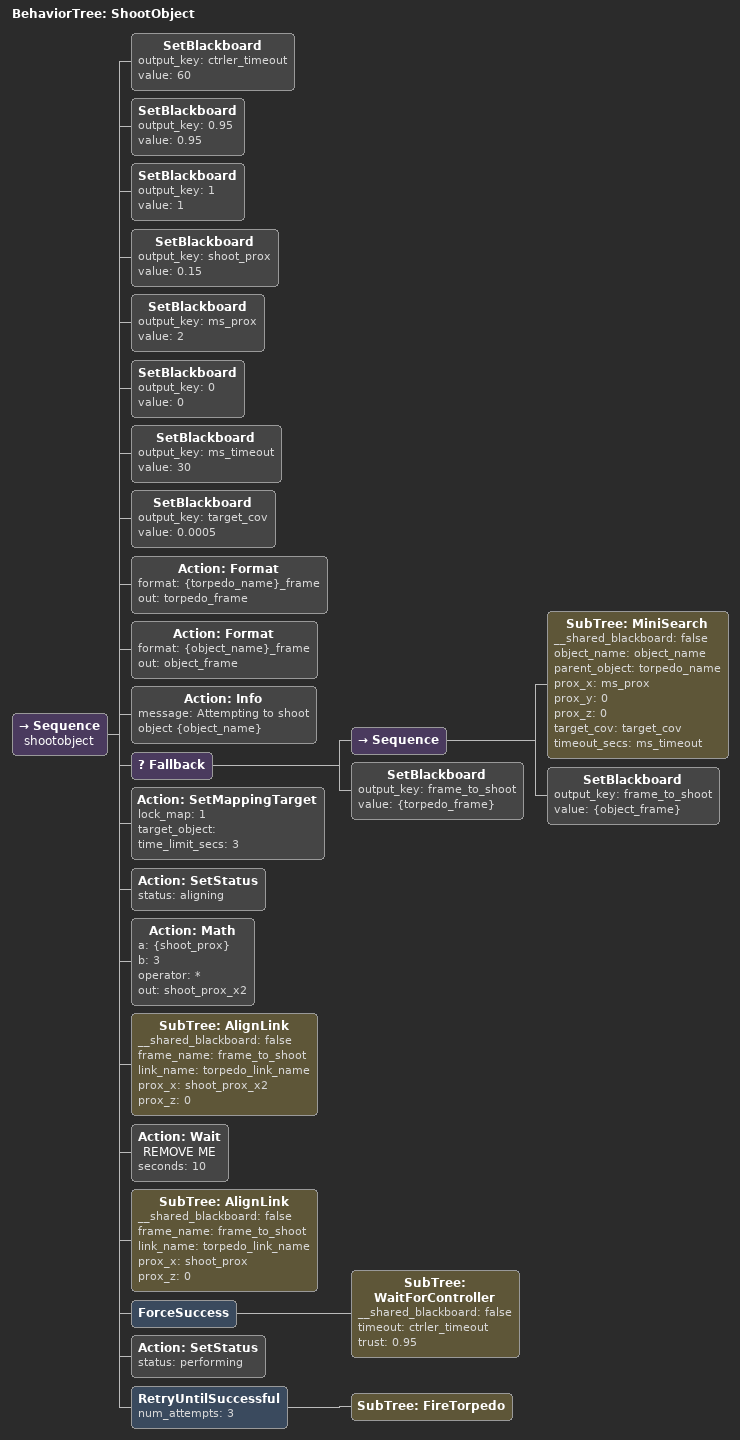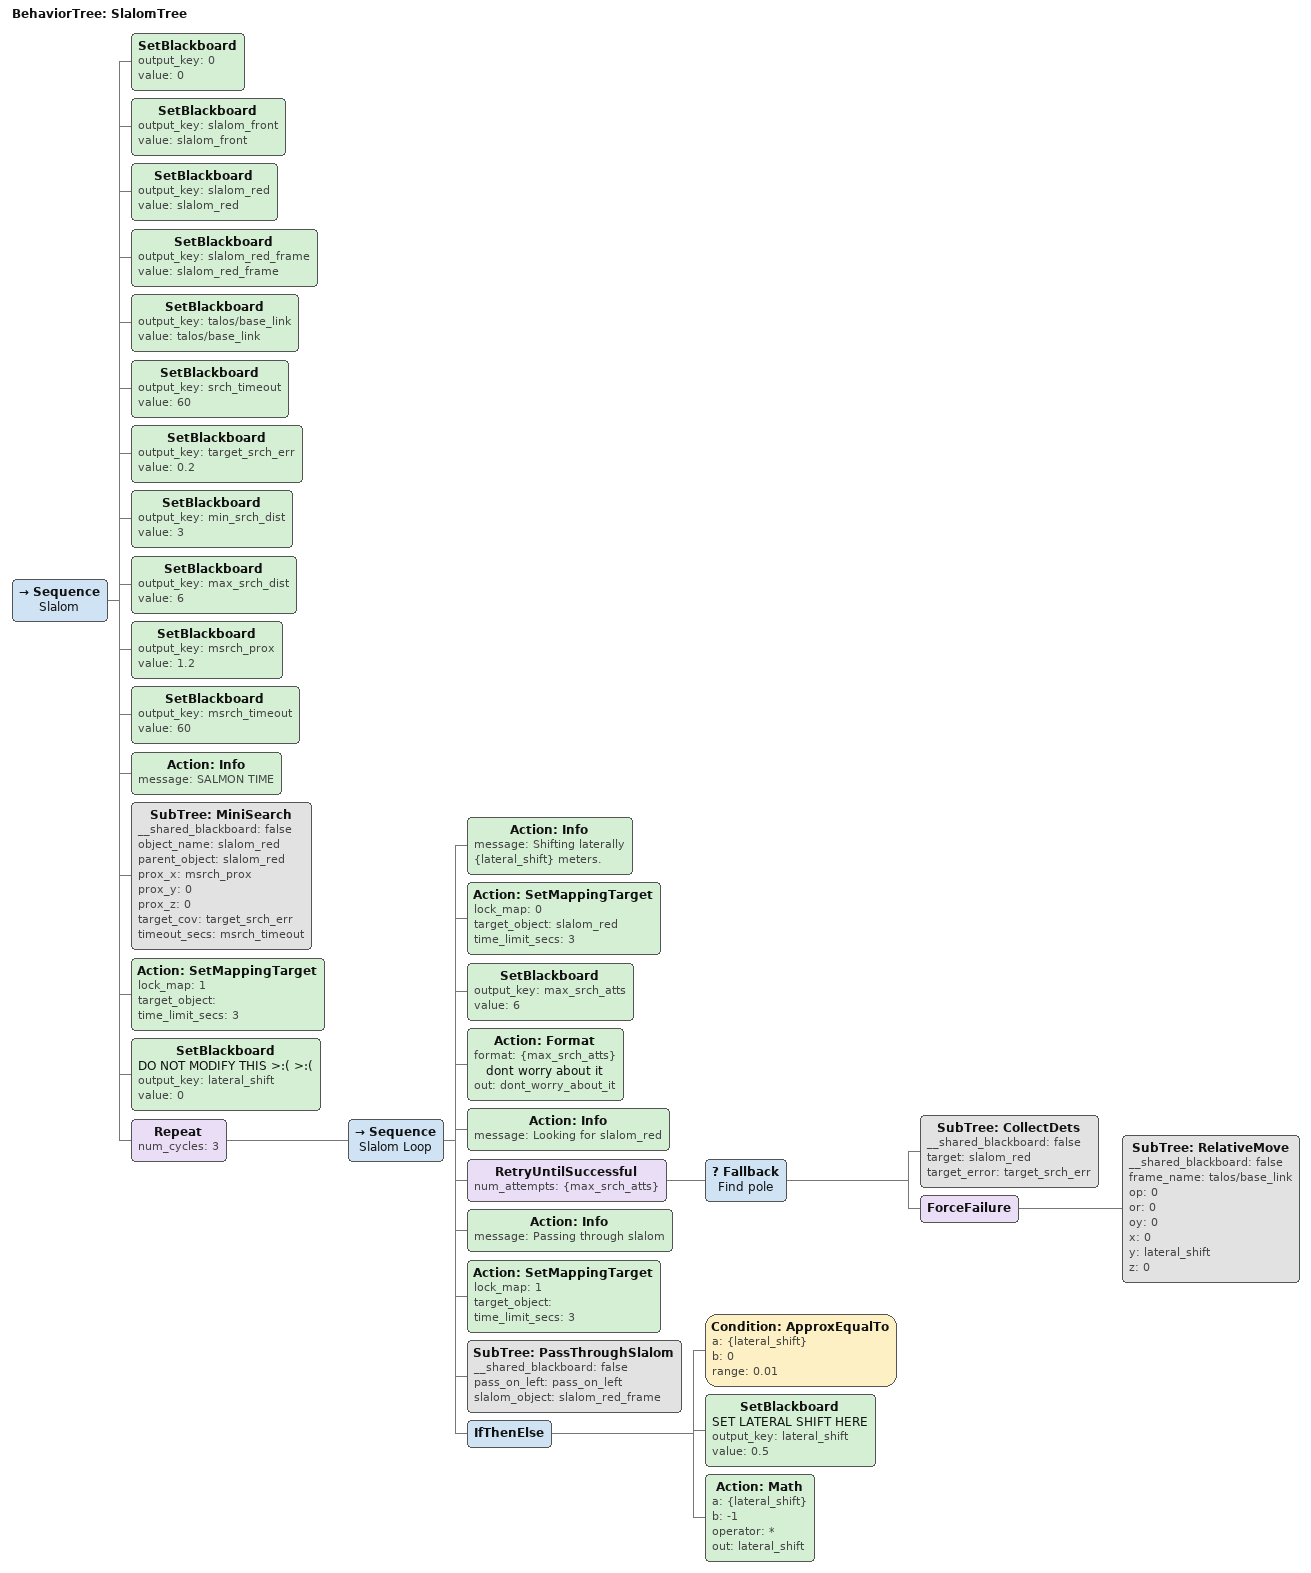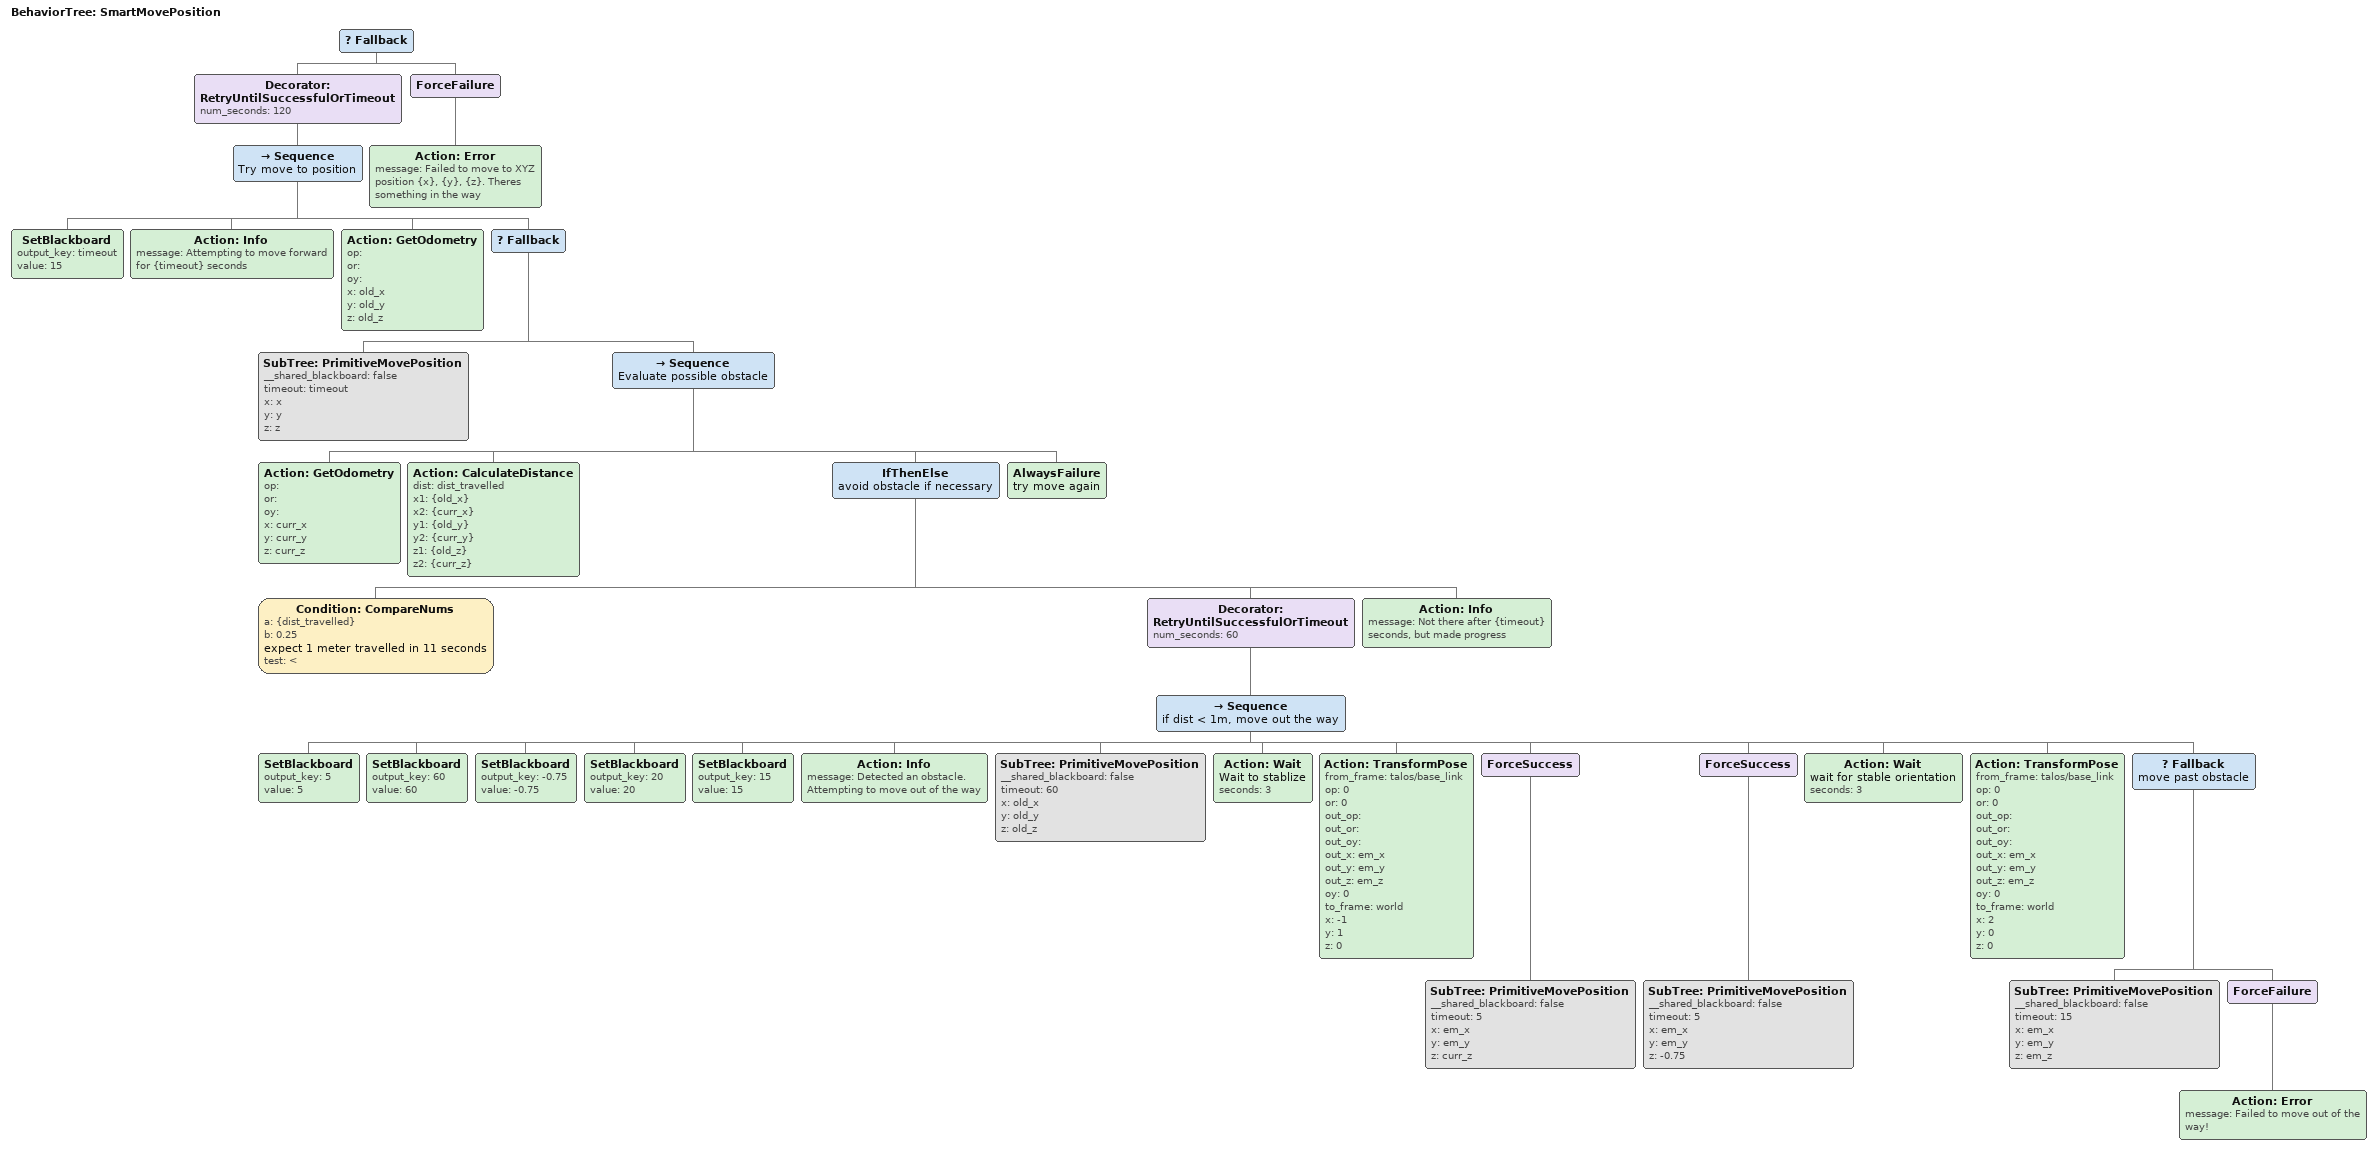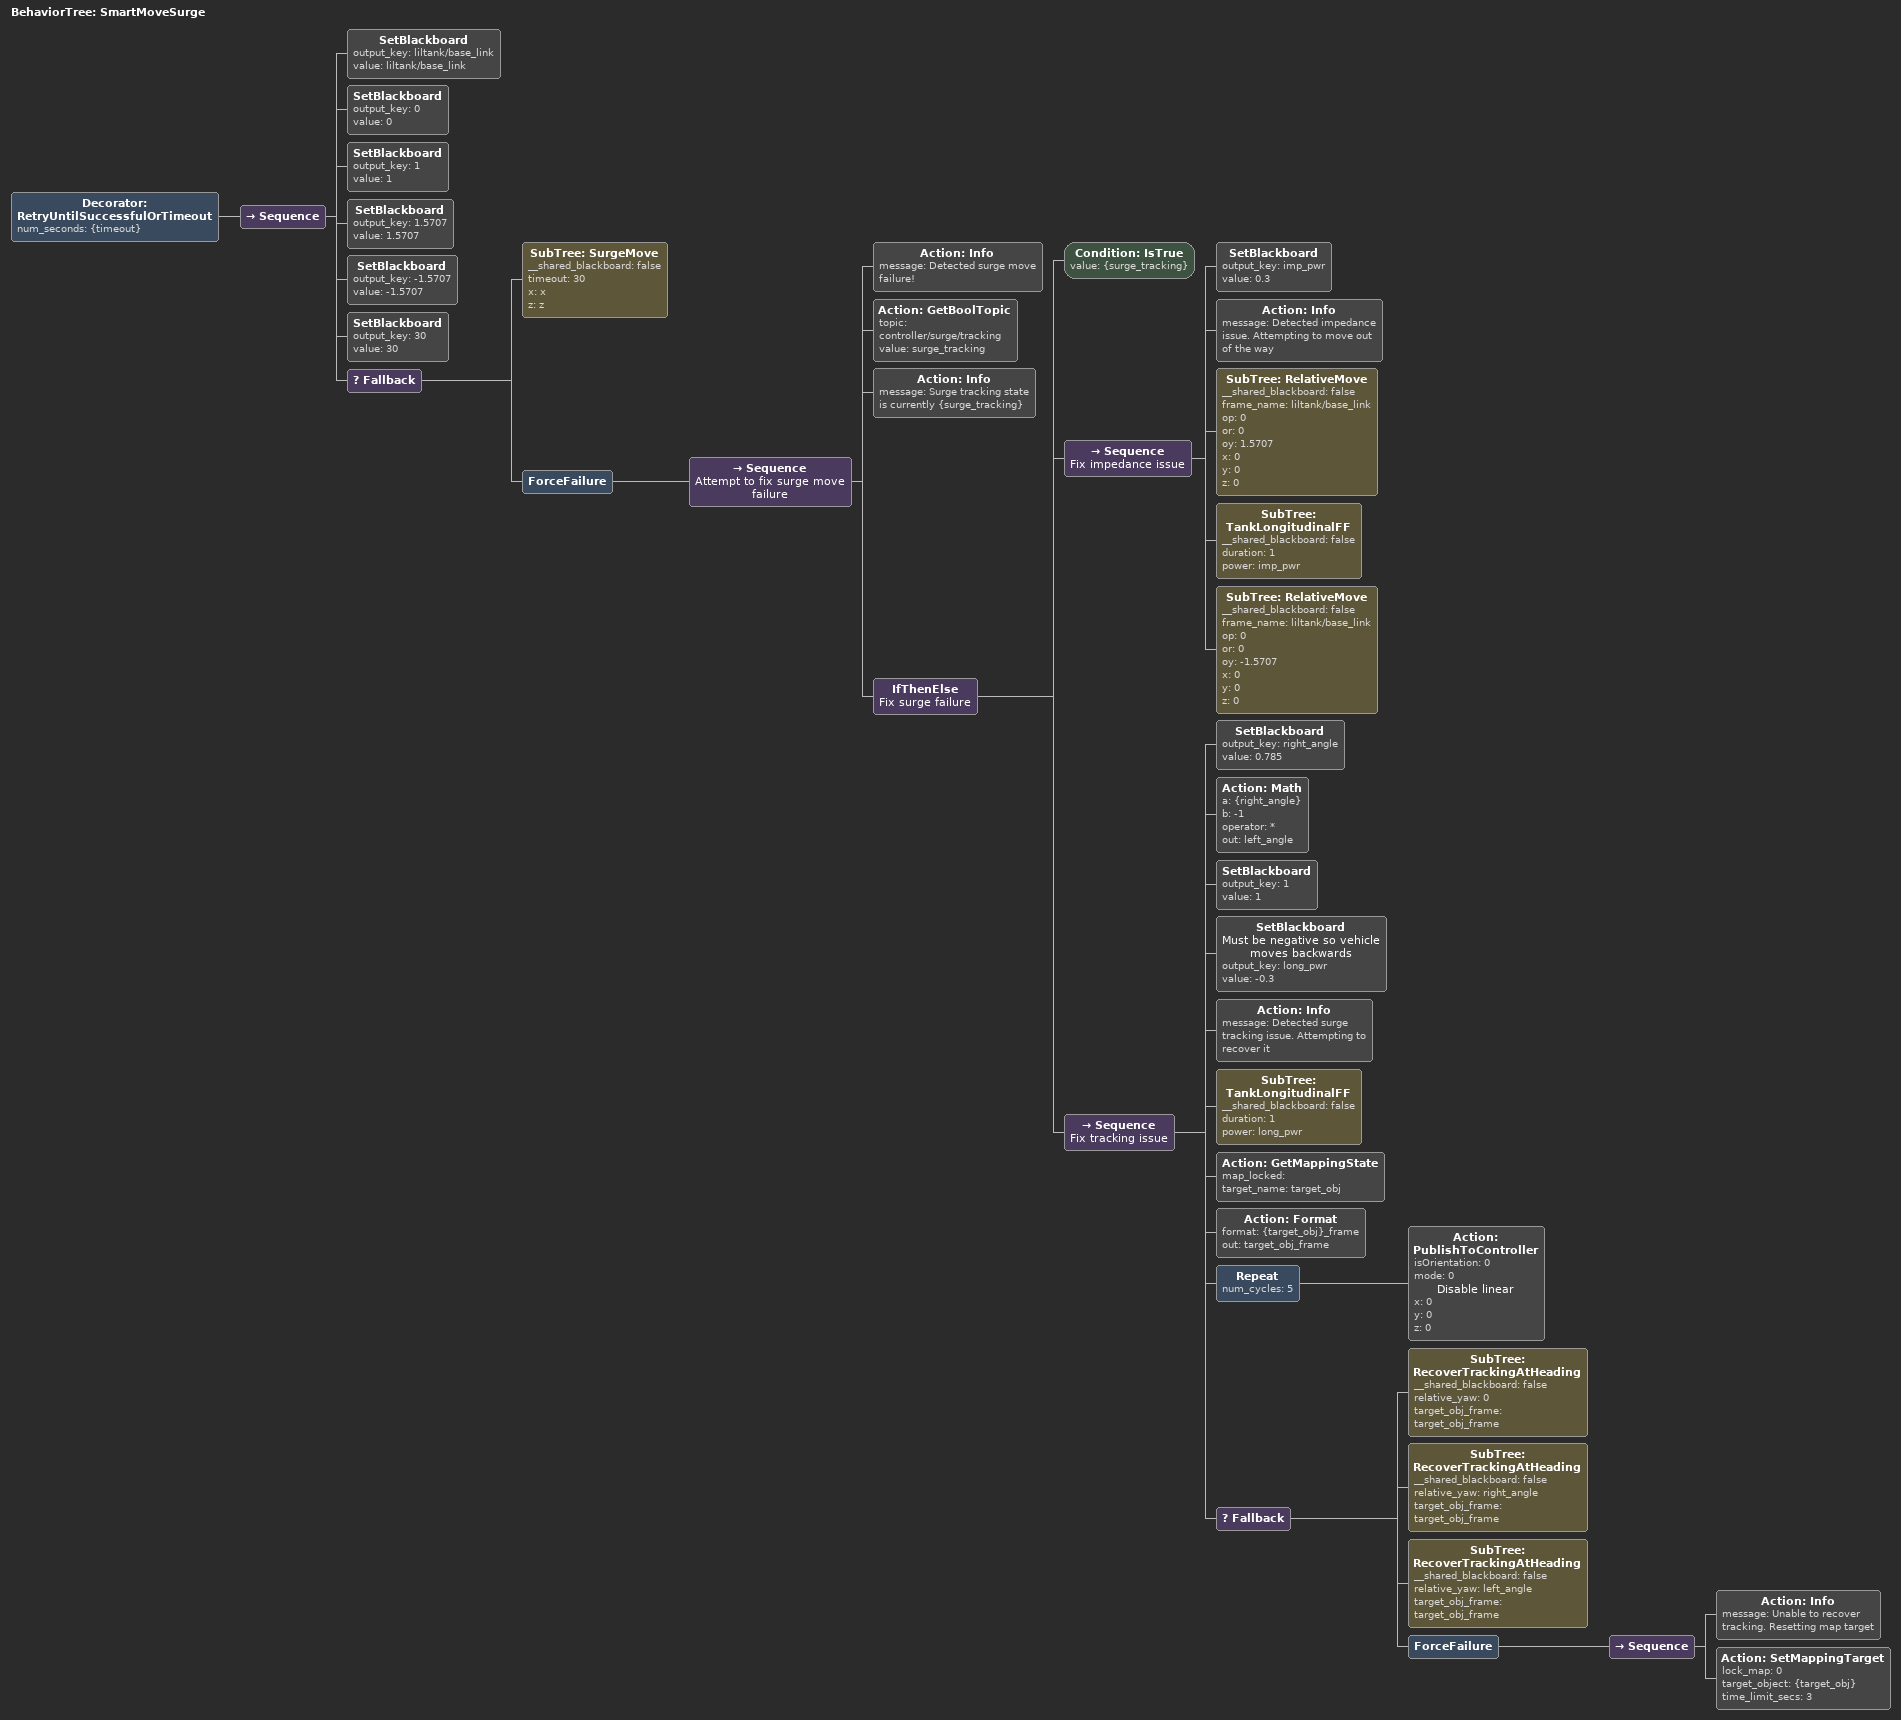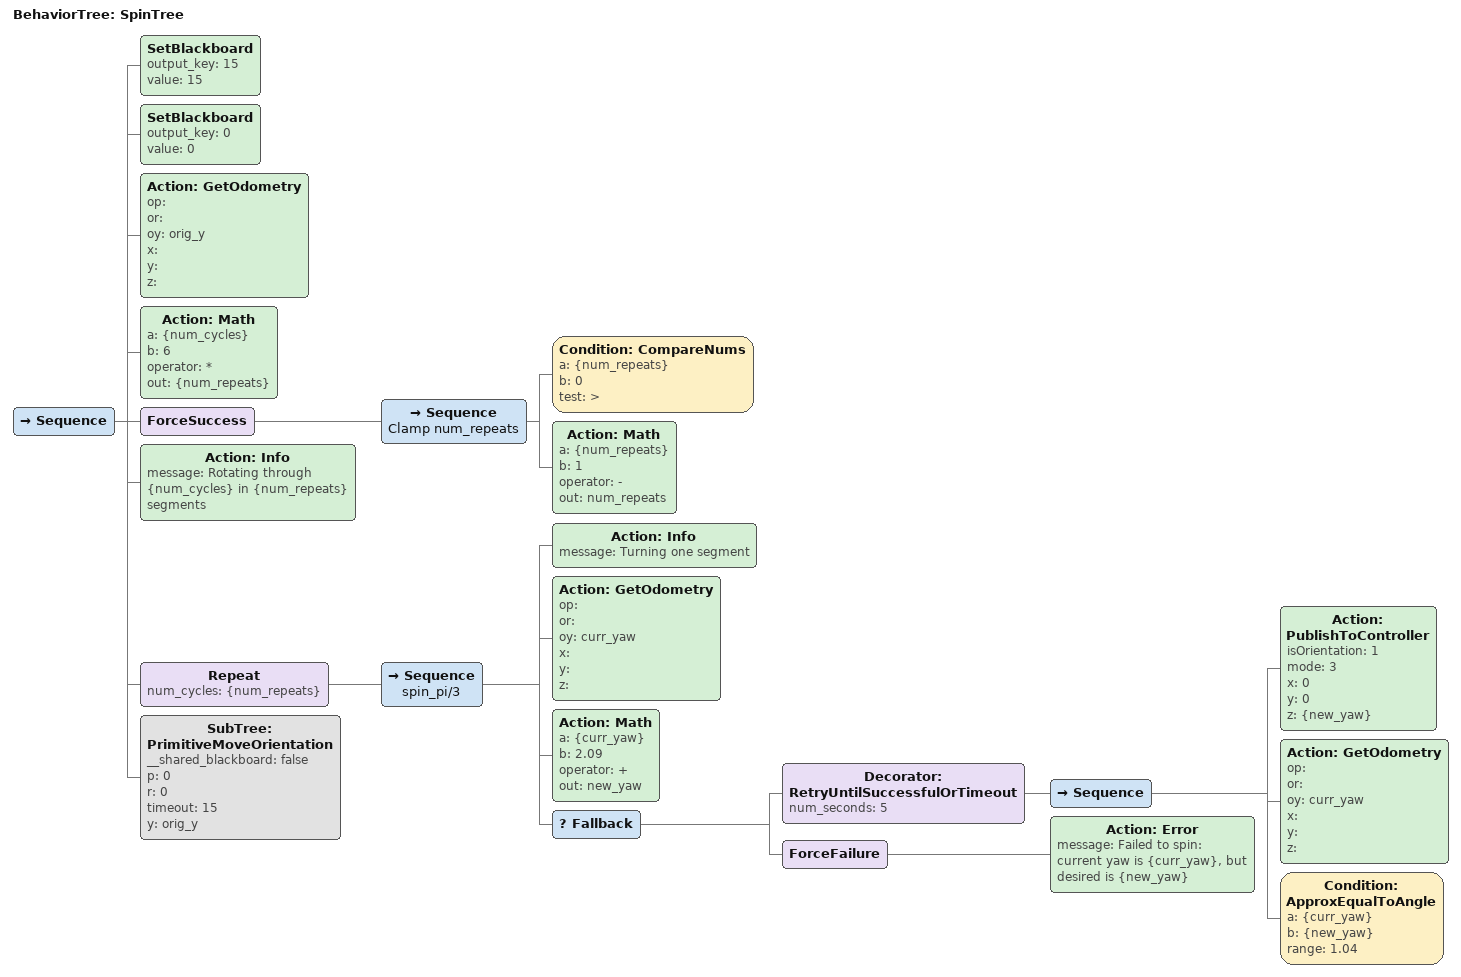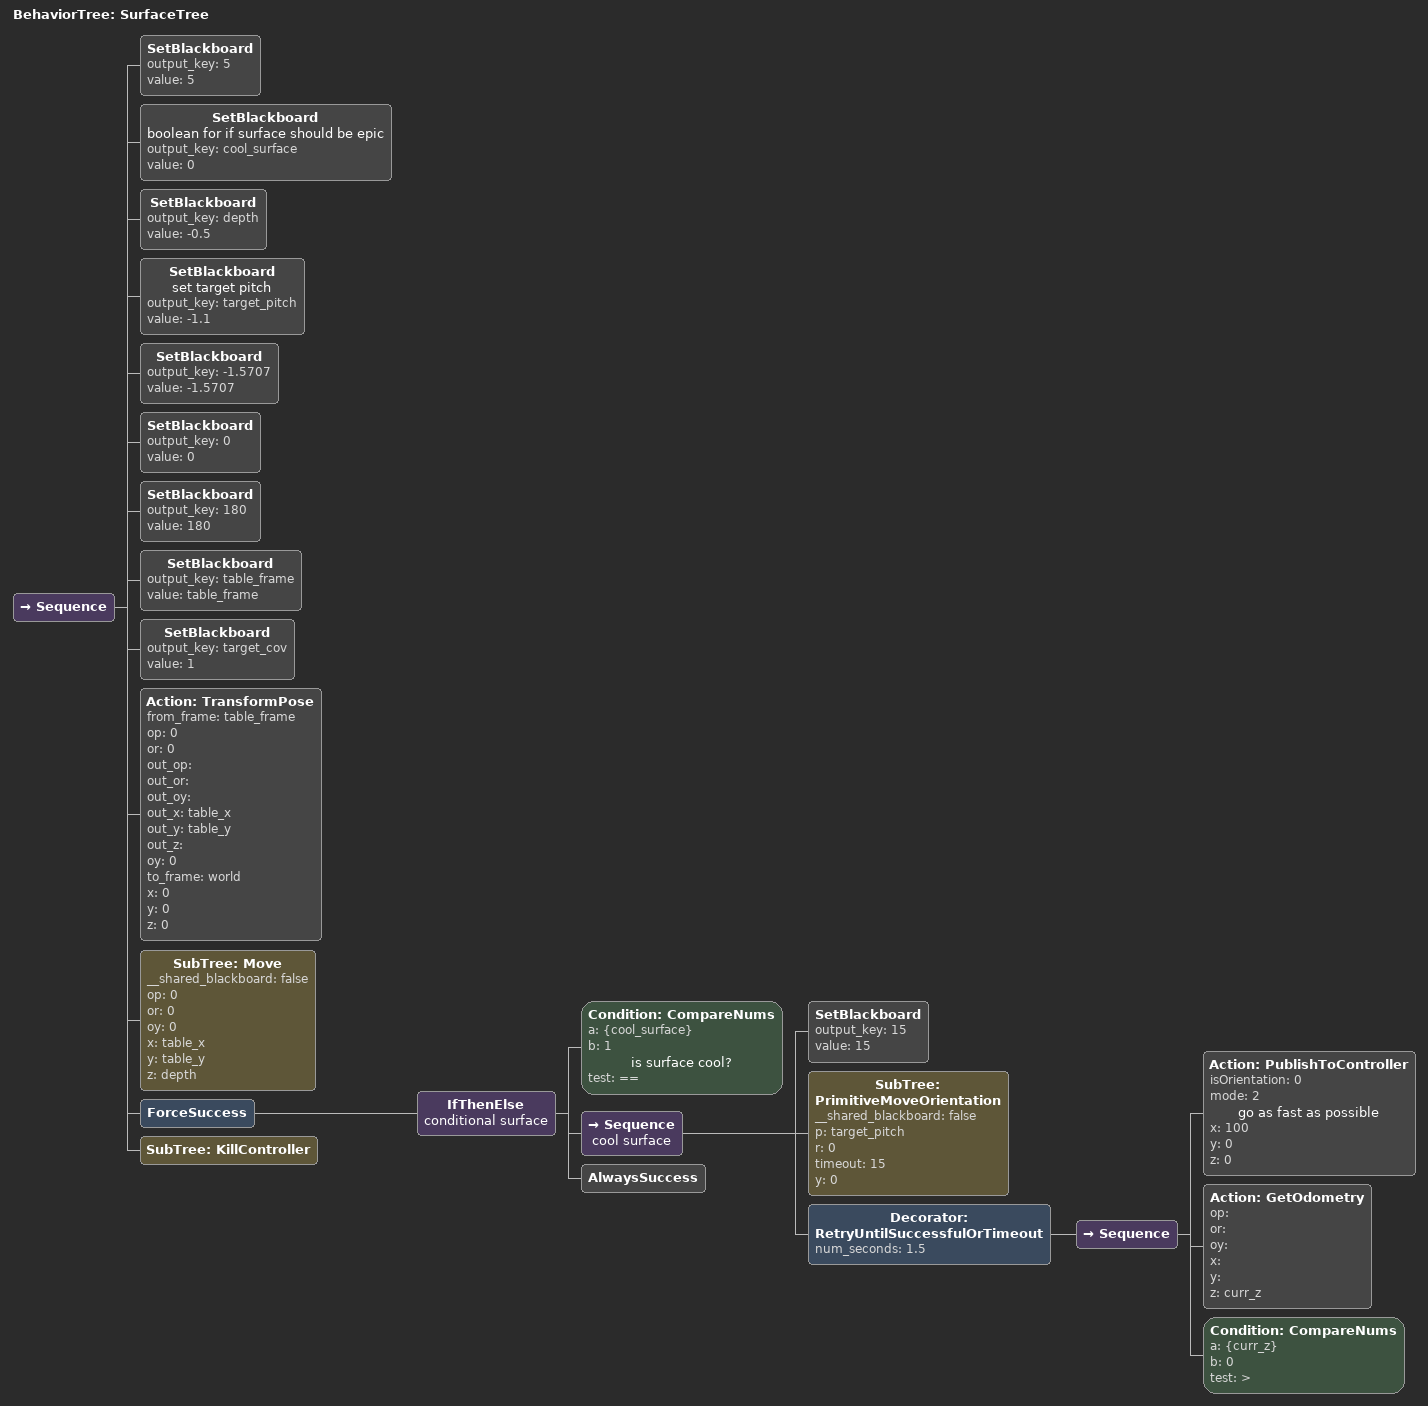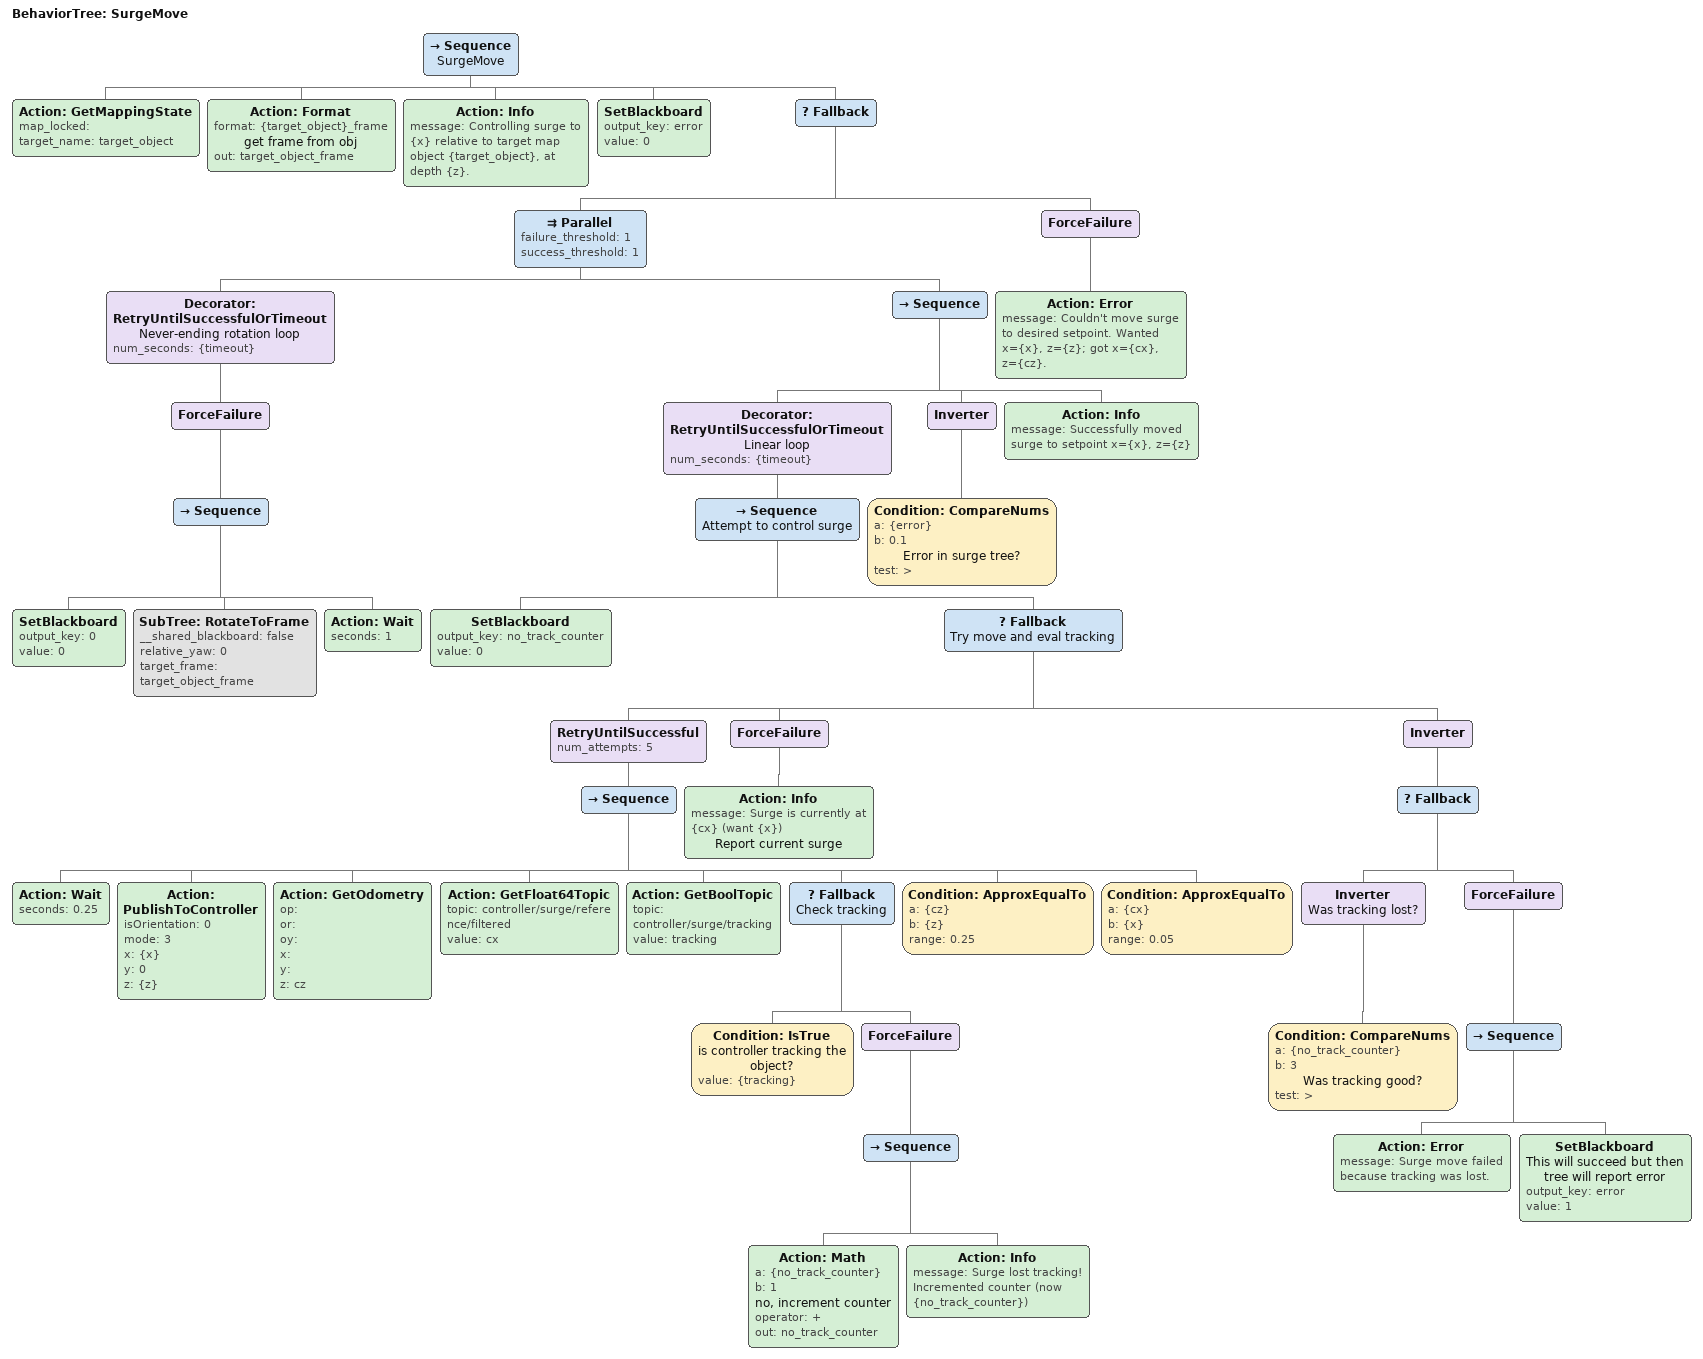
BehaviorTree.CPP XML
<BehaviorTree ID="ShootObject">
    <Sequence name="shootobject">
        <SetBlackboard output_key="ctrler_timeout" value="60"/>
        <SetBlackboard output_key="0.95" value="0.95"/>
        <SetBlackboard output_key="1" value="1"/>
        <SetBlackboard output_key="shoot_prox" value="0.15"/>
        <SetBlackboard output_key="ms_prox" value="2"/>
        <SetBlackboard output_key="0" value="0"/>
        <SetBlackboard output_key="ms_timeout" value="30"/>
        <SetBlackboard output_key="target_cov" value="0.0005"/>
        <Action ID="Format" format="{torpedo_name}_frame" out="torpedo_frame"/>
        <Action ID="Format" format="{object_name}_frame" out="object_frame"/>
        <Action ID="Info" message="Attempting to shoot object {object_name}"/>
        <Fallback>
            <Sequence>
                <SubTree ID="MiniSearch" __shared_blackboard="false" object_name="object_name" parent_object="torpedo_name" prox_x="ms_prox" prox_y="0" prox_z="0" target_cov="target_cov" timeout_secs="ms_timeout"/>
                <SetBlackboard output_key="frame_to_shoot" value="{object_frame}"/>
            </Sequence>
            <SetBlackboard output_key="frame_to_shoot" value="{torpedo_frame}"/>
        </Fallback>
        <Action ID="SetMappingTarget" lock_map="1" target_object="" time_limit_secs="3"/>
        <Action ID="SetStatus" status="aligning"/>
        <Action ID="Math" a="{shoot_prox}" b="3" operator="*" out="shoot_prox_x2"/>
        <SubTree ID="AlignLink" __shared_blackboard="false" frame_name="frame_to_shoot" link_name="torpedo_link_name" prox_x="shoot_prox_x2" prox_z="0"/>
        <Action ID="Wait" name="REMOVE ME" seconds="10"/>
        <SubTree ID="AlignLink" __shared_blackboard="false" frame_name="frame_to_shoot" link_name="torpedo_link_name" prox_x="shoot_prox" prox_z="0"/>
        <ForceSuccess>
            <SubTree ID="WaitForController" __shared_blackboard="false" timeout="ctrler_timeout" trust="0.95"/>
        </ForceSuccess>
        <Action ID="SetStatus" status="performing"/>
        <RetryUntilSuccessful num_attempts="3">
            <SubTree ID="FireTorpedo"/>
        </RetryUntilSuccessful>
    </Sequence>
</BehaviorTree>

<BehaviorTree ID="SlalomTree">
    <Sequence name="Slalom">
        <SetBlackboard output_key="0" value="0"/>
        <SetBlackboard output_key="slalom_front" value="slalom_front"/>
        <SetBlackboard output_key="slalom_red" value="slalom_red"/>
        <SetBlackboard output_key="slalom_red_frame" value="slalom_red_frame"/>
        <SetBlackboard output_key="talos/base_link" value="talos/base_link"/>
        <SetBlackboard output_key="srch_timeout" value="60"/>
        <SetBlackboard output_key="target_srch_err" value="0.2"/>
        <SetBlackboard output_key="min_srch_dist" value="3"/>
        <SetBlackboard output_key="max_srch_dist" value="6"/>
        <SetBlackboard output_key="msrch_prox" value="1.2"/>
        <SetBlackboard output_key="msrch_timeout" value="60"/>
        <Action ID="Info" message="SALMON TIME"/>
        <SubTree ID="MiniSearch" __shared_blackboard="false" object_name="slalom_red" parent_object="slalom_red" prox_x="msrch_prox" prox_y="0" prox_z="0" target_cov="target_srch_err" timeout_secs="msrch_timeout"/>
        <Action ID="SetMappingTarget" lock_map="1" target_object="" time_limit_secs="3"/>
        <SetBlackboard name="DO NOT MODIFY THIS >:( >:(" output_key="lateral_shift" value="0"/>
        <Repeat num_cycles="3">
            <Sequence name="Slalom Loop">
                <Action ID="Info" message="Shifting laterally {lateral_shift} meters."/>
                <Action ID="SetMappingTarget" lock_map="0" target_object="slalom_red" time_limit_secs="3"/>
                <SetBlackboard output_key="max_srch_atts" value="6"/>
                <Action ID="Format" format="{max_srch_atts}" name="dont worry about it" out="dont_worry_about_it"/>
                <Action ID="Info" message="Looking for slalom_red"/>
                <RetryUntilSuccessful num_attempts="{max_srch_atts}">
                    <Fallback name="Find pole">
                        <SubTree ID="CollectDets" __shared_blackboard="false" target="slalom_red" target_error="target_srch_err"/>
                        <ForceFailure>
                            <SubTree ID="RelativeMove" __shared_blackboard="false" frame_name="talos/base_link" op="0" or="0" oy="0" x="0" y="lateral_shift" z="0"/>
                        </ForceFailure>
                    </Fallback>
                </RetryUntilSuccessful>
                <Action ID="Info" message="Passing through slalom"/>
                <Action ID="SetMappingTarget" lock_map="1" target_object="" time_limit_secs="3"/>
                <SubTree ID="PassThroughSlalom" __shared_blackboard="false" pass_on_left="pass_on_left" slalom_object="slalom_red_frame"/>
                <IfThenElse>
                    <Condition ID="ApproxEqualTo" a="{lateral_shift}" b="0" range="0.01"/>
                    <SetBlackboard name="SET LATERAL SHIFT HERE" output_key="lateral_shift" value="0.5"/>
                    <Action ID="Math" a="{lateral_shift}" b="-1" operator="*" out="lateral_shift"/>
                </IfThenElse>
            </Sequence>
        </Repeat>
    </Sequence>
</BehaviorTree>

<BehaviorTree ID="SmartMovePosition">
    <Fallback>
        <Decorator ID="RetryUntilSuccessfulOrTimeout" num_seconds="120">
            <Sequence name="Try move to position">
                <SetBlackboard output_key="timeout" value="15"/>
                <Action ID="Info" message="Attempting to move forward for {timeout} seconds"/>
                <Action ID="GetOdometry" op="" or="" oy="" x="old_x" y="old_y" z="old_z"/>
                <Fallback>
                    <SubTree ID="PrimitiveMovePosition" __shared_blackboard="false" timeout="timeout" x="x" y="y" z="z"/>
                    <Sequence name="Evaluate possible obstacle">
                        <Action ID="GetOdometry" op="" or="" oy="" x="curr_x" y="curr_y" z="curr_z"/>
                        <Action ID="CalculateDistance" dist="dist_travelled" x1="{old_x}" x2="{curr_x}" y1="{old_y}" y2="{curr_y}" z1="{old_z}" z2="{curr_z}"/>
                        <IfThenElse name="avoid obstacle if necessary">
                            <Condition ID="CompareNums" a="{dist_travelled}" b="0.25" name="expect 1 meter travelled in 11 seconds" test="&lt;"/>
                            <Decorator ID="RetryUntilSuccessfulOrTimeout" num_seconds="60">
                                <Sequence name="if dist &lt; 1m, move out the way">
                                    <SetBlackboard output_key="5" value="5"/>
                                    <SetBlackboard output_key="60" value="60"/>
                                    <SetBlackboard output_key="-0.75" value="-0.75"/>
                                    <SetBlackboard output_key="20" value="20"/>
                                    <SetBlackboard output_key="15" value="15"/>
                                    <Action ID="Info" message="Detected an obstacle. Attempting to move out of the way"/>
                                    <SubTree ID="PrimitiveMovePosition" __shared_blackboard="false" timeout="60" x="old_x" y="old_y" z="old_z"/>
                                    <Action ID="Wait" name="Wait to stablize" seconds="3"/>
                                    <Action ID="TransformPose" from_frame="talos/base_link" op="0" or="0" out_op="" out_or="" out_oy="" out_x="em_x" out_y="em_y" out_z="em_z" oy="0" to_frame="world" x="-1" y="1" z="0"/>
                                    <ForceSuccess>
                                        <SubTree ID="PrimitiveMovePosition" __shared_blackboard="false" timeout="5" x="em_x" y="em_y" z="curr_z"/>
                                    </ForceSuccess>
                                    <ForceSuccess>
                                        <SubTree ID="PrimitiveMovePosition" __shared_blackboard="false" timeout="5" x="em_x" y="em_y" z="-0.75"/>
                                    </ForceSuccess>
                                    <Action ID="Wait" name="wait for stable orientation" seconds="3"/>
                                    <Action ID="TransformPose" from_frame="talos/base_link" op="0" or="0" out_op="" out_or="" out_oy="" out_x="em_x" out_y="em_y" out_z="em_z" oy="0" to_frame="world" x="2" y="0" z="0"/>
                                    <Fallback name="move past obstacle">
                                        <SubTree ID="PrimitiveMovePosition" __shared_blackboard="false" timeout="15" x="em_x" y="em_y" z="em_z"/>
                                        <ForceFailure>
                                            <Action ID="Error" message="Failed to move out of the way!"/>
                                        </ForceFailure>
                                    </Fallback>
                                </Sequence>
                            </Decorator>
                            <Action ID="Info" message="Not there after {timeout} seconds, but made progress"/>
                        </IfThenElse>
                        <AlwaysFailure name="try move again"/>
                    </Sequence>
                </Fallback>
            </Sequence>
        </Decorator>
        <ForceFailure>
            <Action ID="Error" message="Failed to move to XYZ position {x}, {y}, {z}. Theres something in the way"/>
        </ForceFailure>
    </Fallback>
</BehaviorTree>

<BehaviorTree ID="SmartMoveSurge">
    <Decorator ID="RetryUntilSuccessfulOrTimeout" num_seconds="{timeout}">
        <Sequence>
            <SetBlackboard output_key="liltank/base_link" value="liltank/base_link"/>
            <SetBlackboard output_key="0" value="0"/>
            <SetBlackboard output_key="1" value="1"/>
            <SetBlackboard output_key="1.5707" value="1.5707"/>
            <SetBlackboard output_key="-1.5707" value="-1.5707"/>
            <SetBlackboard output_key="30" value="30"/>
            <Fallback>
                <SubTree ID="SurgeMove" __shared_blackboard="false" timeout="30" x="x" z="z"/>
                <ForceFailure>
                    <Sequence name="Attempt to fix surge move failure">
                        <Action ID="Info" message="Detected surge move failure!"/>
                        <Action ID="GetBoolTopic" topic="controller/surge/tracking" value="surge_tracking"/>
                        <Action ID="Info" message="Surge tracking state is currently {surge_tracking}"/>
                        <IfThenElse name="Fix surge failure">
                            <Condition ID="IsTrue" value="{surge_tracking}"/>
                            <Sequence name="Fix impedance issue">
                                <SetBlackboard output_key="imp_pwr" value="0.3"/>
                                <Action ID="Info" message="Detected impedance issue. Attempting to move out of the way"/>
                                <SubTree ID="RelativeMove" __shared_blackboard="false" frame_name="liltank/base_link" op="0" or="0" oy="1.5707" x="0" y="0" z="0"/>
                                <SubTree ID="TankLongitudinalFF" __shared_blackboard="false" duration="1" power="imp_pwr"/>
                                <SubTree ID="RelativeMove" __shared_blackboard="false" frame_name="liltank/base_link" op="0" or="0" oy="-1.5707" x="0" y="0" z="0"/>
                            </Sequence>
                            <Sequence name="Fix tracking issue">
                                <SetBlackboard output_key="right_angle" value="0.785"/>
                                <Action ID="Math" a="{right_angle}" b="-1" operator="*" out="left_angle"/>
                                <SetBlackboard output_key="1" value="1"/>
                                <SetBlackboard name="Must be negative so vehicle moves backwards" output_key="long_pwr" value="-0.3"/>
                                <Action ID="Info" message="Detected surge tracking issue. Attempting to recover it"/>
                                <SubTree ID="TankLongitudinalFF" __shared_blackboard="false" duration="1" power="long_pwr"/>
                                <Action ID="GetMappingState" map_locked="" target_name="target_obj"/>
                                <Action ID="Format" format="{target_obj}_frame" out="target_obj_frame"/>
                                <Repeat num_cycles="5">
                                    <Action ID="PublishToController" isOrientation="0" mode="0" name="Disable linear" x="0" y="0" z="0"/>
                                </Repeat>
                                <Fallback>
                                    <SubTree ID="RecoverTrackingAtHeading" __shared_blackboard="false" relative_yaw="0" target_obj_frame="target_obj_frame"/>
                                    <SubTree ID="RecoverTrackingAtHeading" __shared_blackboard="false" relative_yaw="right_angle" target_obj_frame="target_obj_frame"/>
                                    <SubTree ID="RecoverTrackingAtHeading" __shared_blackboard="false" relative_yaw="left_angle" target_obj_frame="target_obj_frame"/>
                                    <ForceFailure>
                                        <Sequence>
                                            <Action ID="Info" message="Unable to recover tracking. Resetting map target"/>
                                            <Action ID="SetMappingTarget" lock_map="0" target_object="{target_obj}" time_limit_secs="3"/>
                                        </Sequence>
                                    </ForceFailure>
                                </Fallback>
                            </Sequence>
                        </IfThenElse>
                    </Sequence>
                </ForceFailure>
            </Fallback>
        </Sequence>
    </Decorator>
</BehaviorTree>

<BehaviorTree ID="SpinTree">
    <Sequence>
        <SetBlackboard output_key="15" value="15"/>
        <SetBlackboard output_key="0" value="0"/>
        <Action ID="GetOdometry" op="" or="" oy="orig_y" x="" y="" z=""/>
        <Action ID="Math" a="{num_cycles}" b="6" operator="*" out="{num_repeats}"/>
        <ForceSuccess>
            <Sequence name="Clamp num_repeats">
                <Condition ID="CompareNums" a="{num_repeats}" b="0" test=">"/>
                <Action ID="Math" a="{num_repeats}" b="1" operator="-" out="num_repeats"/>
            </Sequence>
        </ForceSuccess>
        <Action ID="Info" message="Rotating through {num_cycles} in {num_repeats} segments"/>
        <Repeat num_cycles="{num_repeats}">
            <Sequence name="spin_pi/3">
                <Action ID="Info" message="Turning one segment"/>
                <Action ID="GetOdometry" op="" or="" oy="curr_yaw" x="" y="" z=""/>
                <Action ID="Math" a="{curr_yaw}" b="2.09" operator="+" out="new_yaw"/>
                <Fallback>
                    <Decorator ID="RetryUntilSuccessfulOrTimeout" num_seconds="5">
                        <Sequence>
                            <Action ID="PublishToController" isOrientation="1" mode="3" x="0" y="0" z="{new_yaw}"/>
                            <Action ID="GetOdometry" op="" or="" oy="curr_yaw" x="" y="" z=""/>
                            <Condition ID="ApproxEqualToAngle" a="{curr_yaw}" b="{new_yaw}" range="1.04"/>
                        </Sequence>
                    </Decorator>
                    <ForceFailure>
                        <Action ID="Error" message="Failed to spin: current yaw is {curr_yaw}, but desired is {new_yaw}"/>
                    </ForceFailure>
                </Fallback>
            </Sequence>
        </Repeat>
        <SubTree ID="PrimitiveMoveOrientation" __shared_blackboard="false" p="0" r="0" timeout="15" y="orig_y"/>
    </Sequence>
</BehaviorTree>

<BehaviorTree ID="SurfaceTree">
    <Sequence>
        <SetBlackboard output_key="5" value="5"/>
        <SetBlackboard name="boolean for if surface should be epic" output_key="cool_surface" value="0"/>
        <SetBlackboard output_key="depth" value="-0.5"/>
        <SetBlackboard name="set target pitch" output_key="target_pitch" value="-1.1"/>
        <SetBlackboard output_key="-1.5707" value="-1.5707"/>
        <SetBlackboard output_key="0" value="0"/>
        <SetBlackboard output_key="180" value="180"/>
        <SetBlackboard output_key="table_frame" value="table_frame"/>
        <SetBlackboard output_key="target_cov" value="1"/>
        <Action ID="TransformPose" from_frame="table_frame" op="0" or="0" out_op="" out_or="" out_oy="" out_x="table_x" out_y="table_y" out_z="" oy="0" to_frame="world" x="0" y="0" z="0"/>
        <SubTree ID="Move" __shared_blackboard="false" op="0" or="0" oy="0" x="table_x" y="table_y" z="depth"/>
        <ForceSuccess>
            <IfThenElse name="conditional surface">
                <Condition ID="CompareNums" a="{cool_surface}" b="1" name="is surface cool?" test="=="/>
                <Sequence name="cool surface">
                    <SetBlackboard output_key="15" value="15"/>
                    <SubTree ID="PrimitiveMoveOrientation" __shared_blackboard="false" p="target_pitch" r="0" timeout="15" y="0"/>
                    <Decorator ID="RetryUntilSuccessfulOrTimeout" num_seconds="1.5">
                        <Sequence>
                            <Action ID="PublishToController" isOrientation="0" mode="2" name="go as fast as possible" x="100" y="0" z="0"/>
                            <Action ID="GetOdometry" op="" or="" oy="" x="" y="" z="curr_z"/>
                            <Condition ID="CompareNums" a="{curr_z}" b="0" test=">"/>
                        </Sequence>
                    </Decorator>
                </Sequence>
                <AlwaysSuccess/>
            </IfThenElse>
        </ForceSuccess>
        <SubTree ID="KillController"/>
    </Sequence>
</BehaviorTree>

<BehaviorTree ID="SurgeMove">
    <Sequence name="SurgeMove">
        <Action ID="GetMappingState" map_locked="" target_name="target_object"/>
        <Action ID="Format" format="{target_object}_frame" name="get frame from obj" out="target_object_frame"/>
        <Action ID="Info" message="Controlling surge to {x} relative to target map object {target_object}, at depth {z}."/>
        <SetBlackboard output_key="error" value="0"/>
        <Fallback>
            <Parallel failure_threshold="1" success_threshold="1">
                <Decorator ID="RetryUntilSuccessfulOrTimeout" name="Never-ending rotation loop" num_seconds="{timeout}">
                    <ForceFailure>
                        <Sequence>
                            <SetBlackboard output_key="0" value="0"/>
                            <SubTree ID="RotateToFrame" __shared_blackboard="false" relative_yaw="0" target_frame="target_object_frame"/>
                            <Action ID="Wait" seconds="1"/>
                        </Sequence>
                    </ForceFailure>
                </Decorator>
                <Sequence>
                    <Decorator ID="RetryUntilSuccessfulOrTimeout" name="Linear loop" num_seconds="{timeout}">
                        <Sequence name="Attempt to control surge">
                            <SetBlackboard output_key="no_track_counter" value="0"/>
                            <Fallback name="Try move and eval tracking">
                                <RetryUntilSuccessful num_attempts="5">
                                    <Sequence>
                                        <Action ID="Wait" seconds="0.25"/>
                                        <Action ID="PublishToController" isOrientation="0" mode="3" x="{x}" y="0" z="{z}"/>
                                        <Action ID="GetOdometry" op="" or="" oy="" x="" y="" z="cz"/>
                                        <Action ID="GetFloat64Topic" topic="controller/surge/reference/filtered" value="cx"/>
                                        <Action ID="GetBoolTopic" topic="controller/surge/tracking" value="tracking"/>
                                        <Fallback name="Check tracking">
                                            <Condition ID="IsTrue" name="is controller tracking the object?" value="{tracking}"/>
                                            <ForceFailure>
                                                <Sequence>
                                                    <Action ID="Math" a="{no_track_counter}" b="1" name="no, increment counter" operator="+" out="no_track_counter"/>
                                                    <Action ID="Info" message="Surge lost tracking! Incremented counter (now {no_track_counter})"/>
                                                </Sequence>
                                            </ForceFailure>
                                        </Fallback>
                                        <Condition ID="ApproxEqualTo" a="{cz}" b="{z}" range="0.25"/>
                                        <Condition ID="ApproxEqualTo" a="{cx}" b="{x}" range="0.05"/>
                                    </Sequence>
                                </RetryUntilSuccessful>
                                <ForceFailure>
                                    <Action ID="Info" message="Surge is currently at {cx} (want {x})" name="Report current surge"/>
                                </ForceFailure>
                                <Inverter>
                                    <Fallback>
                                        <Inverter name="Was tracking lost?">
                                            <Condition ID="CompareNums" a="{no_track_counter}" b="3" name="Was tracking good?" test=">"/>
                                        </Inverter>
                                        <ForceFailure>
                                            <Sequence>
                                                <Action ID="Error" message="Surge move failed because tracking was lost."/>
                                                <SetBlackboard name="This will succeed but then tree will report error" output_key="error" value="1"/>
                                            </Sequence>
                                        </ForceFailure>
                                    </Fallback>
                                </Inverter>
                            </Fallback>
                        </Sequence>
                    </Decorator>
                    <Inverter>
                        <Condition ID="CompareNums" a="{error}" b="0.1" name="Error in surge tree?" test=">"/>
                    </Inverter>
                    <Action ID="Info" message="Successfully moved surge to setpoint x={x}, z={z}"/>
                </Sequence>
            </Parallel>
            <ForceFailure>
                <Action ID="Error" message="Couldn't move surge to desired setpoint. Wanted x={x}, z={z}; got x={cx}, z={cz}."/>
            </ForceFailure>
        </Fallback>
    </Sequence>
</BehaviorTree>
